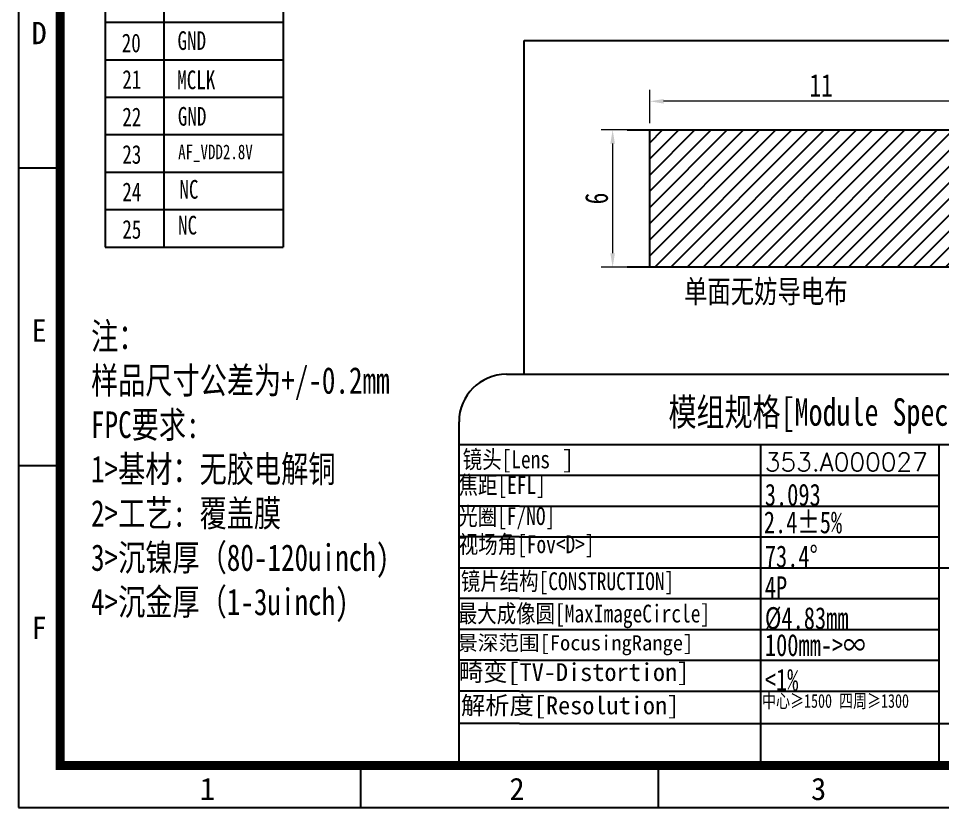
# Model space of a CAD drawing. Extents: x 358 to 466, y 264 to 340.
# Drawn here: x 357.9 to 398.37, y 263.83 to 298.36 of the extents above; entities that cross this region are included whole.
import ezdxf
from ezdxf.enums import TextEntityAlignment as Align

# ---------------------------------------------------------------- set-up
doc = ezdxf.new("R2010")
doc.units = 0
doc.header["$LTSCALE"] = 23.1
doc.header["$MEASUREMENT"] = 0
doc.linetypes.add('JIS_02_0.7', pattern=[1.35, 0.75, -0.6])
doc.layers.get('0').update_dxf_attribs({"linetype": 'CONTINUOUS'})
doc.layers.get('Defpoints').update_dxf_attribs({"linetype": 'CONTINUOUS'})
doc.layers.add('3_SOLID_GEOM', color=7, linetype='CONTINUOUS')
doc.layers.add('OUTLINE', color=7, linetype='CONTINUOUS')
doc.layers.add('粗实线层', color=7, linetype='CONTINUOUS', lineweight=18)
doc.styles.add('style1', font='NSimSun.ttf')
doc.styles.add('TEXTSTYLE_1', font='txt', dxfattribs={"width": 0.75})
doc.styles.add('宋体', font='txt', dxfattribs={"width": 0.75})
doc.styles.add('样式 1', font='SimSun.ttf', dxfattribs={"width": 0.75})
doc.dimstyles.new('ISO-25$0', dxfattribs={"dimscale": 0, "dimtxt": 1, "dimasz": 0.6, "dimexe": 0.5, "dimexo": 0.3, "dimgap": 0.2, "dimtad": 1, "dimrnd": 0.0005, "dimdsep": 46, "dimtxsty": '样式 1', "dimcen": 2.5, "dimclrd": 3, "dimclre": 3, "dimclrt": 3, "dimazin": 0, "dimtfac": 1, "dimtmove": 0, "dimatfit": 3, "dimfxl": 0, "dimlwd": 9, "dimlwe": 9, "dimarcsym": 0})

# ---------------------------------------------------------------- blocks, each defined once
blk = doc.blocks.new('*D34')
at = {"layer": '3_SOLID_GEOM', "color": 3, "lineweight": 9}
for p, q in [((385.552, 293.781), (385.552, 295.233)), ((400.552, 293.111), (400.552, 295.233)), ((399.952, 294.733), (386.152, 294.733))]:
    blk.add_line(p, q, dxfattribs=at)
at = {"layer": '3_SOLID_GEOM', "color": 3}
for points in [[(386.152, 294.833), (386.152, 294.633), (385.552, 294.733)], [(399.952, 294.833), (399.952, 294.633), (400.552, 294.733)]]:
    blk.add_solid(points, dxfattribs=at)
at = {"layer": 'Defpoints', "color": 0}
for p in [(385.552, 294.733), (385.552, 293.481), (400.552, 292.811)]:
    blk.add_point(p, dxfattribs=at)
at = {"layer": '3_SOLID_GEOM', "color": 3, "insert": (393.052, 295.433), "char_height": 1, "attachment_point": 5, "style": '样式 1'}
blk.add_mtext('11', dxfattribs=at)
blk = doc.blocks.new('*D35')
at = {"layer": '3_SOLID_GEOM', "color": 3, "lineweight": 9}
for p, q in [((390.38, 293.481), (383.422, 293.481)), ((383.922, 292.881), (383.922, 288.081)), ((391.045, 287.481), (383.422, 287.481))]:
    blk.add_line(p, q, dxfattribs=at)
at = {"layer": '3_SOLID_GEOM', "color": 3}
for points in [[(383.822, 292.881), (384.022, 292.881), (383.922, 293.481)], [(383.822, 288.081), (384.022, 288.081), (383.922, 287.481)]]:
    blk.add_solid(points, dxfattribs=at)
at = {"layer": 'Defpoints', "color": 0}
for p in [(390.68, 293.481), (383.922, 287.481), (391.345, 287.481)]:
    blk.add_point(p, dxfattribs=at)
at = {"layer": '3_SOLID_GEOM', "color": 3, "insert": (383.222, 290.481), "char_height": 1, "attachment_point": 5, "rotation": 90, "style": '样式 1'}
blk.add_mtext('6', dxfattribs=at)

msp = doc.modelspace()

# ---------------------------------------------------------------- hatches: boundary and pattern name
at = {"layer": '3_SOLID_GEOM'}
h = msp.add_hatch(dxfattribs=at)
h.set_pattern_fill('ANSI31', color=256, scale=4, style=0)
h.paths.add_polyline_path([(400.552, 293.481), (385.552, 293.481), (385.552, 287.481), (400.552, 287.481)])

# ---------------------------------------------------------------- linework, layer by layer
at = {"color": 0, "linetype": 'Continuous'}
for p, q in [((357.905, 339.536), (357.905, 263.833)), ((357.905, 291.817), (359.859, 291.817)), ((357.905, 278.8), (359.859, 278.8)), ((372.892, 263.83), (372.892, 265.67)), ((357.905, 263.833), (466.079, 263.831))]:
    msp.add_line(p, q, dxfattribs=at)
for p, q in [((361.703, 329.358), (361.703, 288.354)), ((364.268, 329.358), (364.268, 288.354)), ((369.5, 329.358), (369.5, 288.354)), ((361.703, 298.195), (369.5, 298.195)), ((361.703, 296.555), (369.5, 296.555)), ((361.703, 294.915), (369.5, 294.915)), ((361.703, 294.915), (369.5, 294.915)), ((361.703, 293.275), (369.5, 293.275)), ((361.703, 293.275), (369.5, 293.275)), ((361.703, 291.635), (369.5, 291.635)), ((361.703, 291.635), (369.5, 291.635)), ((361.703, 290.201), (361.703, 288.354)), ((361.703, 289.995), (369.5, 289.995)), ((361.703, 288.354), (369.5, 288.354)), ((361.703, 288.354), (369.5, 288.354)), ((385.926, 264.751), (385.926, 265.67))]:
    msp.add_line(p, q)
at = {"linetype": 'Continuous'}
msp.add_line((385.926, 263.832), (385.926, 265.67), dxfattribs=at)
at = {"layer": '3_SOLID_GEOM'}
for p, q in [((380.041, 282.787), (380.041, 297.391)), ((380.041, 297.391), (406.471, 297.391)), ((384.552, 293.481), (400.552, 293.481)), ((385.552, 287.481), (385.552, 293.481)), ((400.552, 287.481), (384.552, 287.481)), ((390.395, 279.721), (390.395, 267.505)), ((398.205, 279.721), (398.205, 269.91)), ((398.205, 279.721), (398.205, 269.91)), ((398.205, 279.721), (398.205, 267.505)), ((379.846, 277.022), (377.194, 277.022)), ((390.395, 276.952), (390.395, 265.67)), ((398.205, 276.952), (398.205, 265.67)), ((379.846, 275.672), (377.194, 275.672)), ((379.846, 272.973), (377.194, 272.973)), ((379.846, 271.623), (377.194, 271.623)), ((379.846, 270.274), (377.194, 270.274)), ((379.846, 268.924), (377.194, 268.924)), ((379.846, 267.505), (377.194, 267.505)), ((379.846, 267.505), (417.012, 267.505))]:
    msp.add_line(p, q, dxfattribs=at)
at = {"layer": '3_SOLID_GEOM', "color": 0}
for p, q in [((379.271, 282.787), (417.219, 282.787)), ((377.194, 280.711), (377.194, 267.505)), ((377.194, 279.721), (417.012, 279.721)), ((377.194, 278.371), (398.205, 278.371)), ((377.194, 277.942), (377.194, 265.67)), ((379.846, 277.022), (398.205, 277.022)), ((379.846, 275.672), (398.205, 275.672)), ((377.194, 274.323), (417.012, 274.323)), ((379.846, 274.323), (398.205, 274.323)), ((379.846, 272.973), (398.205, 272.973)), ((379.846, 271.623), (398.205, 271.623)), ((379.846, 270.274), (398.205, 270.274)), ((379.846, 268.924), (398.205, 268.924)), ((375.359, 265.67), (417.219, 265.67))]:
    msp.add_line(p, q, dxfattribs=at)
msp.add_arc((379.271, 280.711), 2.076, 90, 180, dxfattribs=at)
at = {"layer": 'OUTLINE', "const_width": 0.4}
msp.add_lwpolyline([(359.731, 337.582), (359.731, 265.67), (464.259, 265.67), (464.259, 337.582), (359.731, 337.582)], dxfattribs=at)
at = {"layer": '粗实线层', "lineweight": -3}
msp.add_line((361.703, 317.798), (361.703, 288.354), dxfattribs=at)

# ---------------------------------------------------------------- texts
at = {"color": 0, "linetype": 'Continuous', "style": 'TEXTSTYLE_1'}
for s, p in [('D', (358.478, 297.234)), ('E', (358.478, 284.217)), ('F', (358.478, 271.199)), ('1', (365.846, 264.155)), ('2', (379.403, 264.155))]:
    msp.add_text(s, height=0.976, dxfattribs=at).set_placement(p)
at = {"style": '宋体', "width": 0.75}
msp.add_text('GND', height=0.8183, dxfattribs=at).set_placement((364.869, 296.982))
for s, p in [('20', (362.842, 297.287)), ('21', (362.867, 295.691)), ('22', (362.867, 294.051)), ('23', (362.867, 292.411)), ('24', (362.867, 290.771)), ('25', (362.867, 289.131))]:
    msp.add_text(s, height=0.8183, dxfattribs=at).set_placement(p, align=Align.MIDDLE_CENTER)
at = {"linetype": 'Continuous', "style": 'TEXTSTYLE_1'}
msp.add_text('3', height=0.976, dxfattribs=at).set_placement((392.611, 264.155))
at = {"attachment_point": 1, "style": '宋体'}
for s, insert, char_height, width in [('MCLK', (364.854, 296.083), 0.8183, 4.27168), ('GND', (364.882, 294.486), 0.8183, 4.27168), ('AF_VDD2.8V', (364.897, 292.841), 0.64, 5.77266), ('NC', (364.95, 291.291), 0.8183, 4.27168), ('NC', (364.89, 289.723), 0.8183, 4.27168)]:
    msp.add_mtext(s, dxfattribs=dict(at, insert=insert, char_height=char_height, width=width))
at = {"color": 0, "linetype": 'JIS_02_0.7', "ltscale": 0.0001, "insert": (361.082, 285.04), "char_height": 1.1628, "width": 18.40981, "attachment_point": 1, "style": '宋体'}
msp.add_mtext('{\\fNSimSun|b0|i0|c134|p49;\\C1;注：\\Ftxt|c134;\\P\\fNSimSun|b0|i0|c134|p49;样品尺寸公差为\\Ftxt|c134;+/-0.2mm\\PFPC\\fNSimSun|b0|i0|c134|p49;要求\\Ftxt|c134;:\\P\\C2;1>\\fNSimSun|b0|i0|c134|p49;基材：无胶电解铜\\Ftxt|c134;\\P2>\\fNSimSun|b0|i0|c134|p49;工艺\\Ftxt|c134;: \\fNSimSun|b0|i0|c134|p49;覆盖膜\\Ftxt|c134;\\P3>\\fNSimSun|b0|i0|c134|p49;沉镍厚（\\Ftxt|c134;80-120uinch)\\P4>\\fNSimSun|b0|i0|c134|p49;沉金厚（\\Ftxt|c134;1-3uinch)}', dxfattribs=at)
at = {"color": 0, "linetype": 'Continuous', "attachment_point": 1}
for s, insert, char_height, width, style in [('{\\fSimSun|b0|i0|c134|p2;\\H1.1242x;\\C256;模组规格\\Ftxt|c134;[Module Specification] \\H0.99996x; \\H0.88949x; }', (386.368, 281.737), 1.067382, 43.81172, '宋体'), ('{\\fSimSun|b0|i0|c134|p2;\\H1.4615x;\\W0.8;\\C256;镜头\\Ftxt|c134;[Lens\\fKaiTi_GB2312|b0|i0|c134|p49;\\W1; ] \\H0.6842x;  }', (377.356, 279.454), 0.533691, 8.48107, 'style1'), ('{\\fSimSun|b0|i0|c134|p2;\\H1.4615x;\\W0.8;\\C256;焦距\\Ftxt|c134;[EFL]\\fKaiTi_GB2312|b0|i0|c134|p49;\\W1; \\H1.2308x; \\H0.55593x;  }', (377.173, 278.332), 0.533691, 6.74965, 'style1'), ('{\\fSimSun|b0|i0|c134|p2;\\H1.4615x;\\W0.8;\\C256;光圈\\Ftxt|c134;[F/NO]\\fKaiTi_GB2312|b0|i0|c134|p49;\\H1.2308x;\\W1;  \\H0.55593x;  }', (377.162, 276.971), 0.533691, 7.15547, 'style1'), ('{\\fSimSun|b0|i0|c134|p2;\\H1.4615x;\\W0.8;\\C256;视场角\\Ftxt|c134;[Fov<D>]\\fKaiTi_GB2312|b0|i0|c134|p49;\\W1; \\H0.68422x;   }', (377.184, 275.739), 0.533691, 9.27021, 'style1'), ('{\\fSimSun|b0|i0|c134|p2;\\H1.4615x;\\W0.8;\\C256;镜片结构\\Ftxt|c134;[CONSTRUCTION]\\fKaiTi_GB2312|b0|i0|c134|p49;\\H1.2308x;\\W1;  \\H0.55591x;  }', (377.274, 274.122), 0.533691, 17.77834, 'style1'), ('{\\fSimSun|b0|i0|c134|p2;\\H1.4615x;\\W0.8;\\C256;最大成像圆\\Ftxt|c134;[MaxImageCircle]\\fKaiTi_GB2312|b0|i0|c134|p49;\\W1; \\H0.6842x;   }', (377.143, 272.708), 0.533691, 14.35241, 'style1'), ('{\\fSimSun|b0|i0|c134|p2;\\H1.3018x;\\C256;景深范围\\Ftxt|c134;[FocusingRange]\\fKaiTi_GB2312|b0|i0|c134|p49;\\H0.7682x;   }', (377.119, 271.365), 0.507006, 16.88558, 'style1'), ('{\\fSimSun|b0|i0|c134|p2;\\H1.4615x;\\C256;畸变\\Ftxt|c134;[TV-Distortion]\\fKaiTi_GB2312|b0|i0|c134|p49; \\H0.6842x;  }', (377.19, 270.146), 0.533691, 13.62414, 'style1')]:
    msp.add_mtext(s, dxfattribs=dict(at, insert=insert, char_height=char_height, width=width, style=style))
at = {"linetype": 'Continuous', "attachment_point": 1}
for s, insert, char_height, width, style in [('\\A1;{\\Ftxt,bigfont|c134;\\H1.499x;\\W1;\\C0;353.A000027\\fNSimSun|b0|i0|c134|p49;\\H1.25x;\\C256;\\P\\A0;\\Ftxt|c134;\\H0.96x;\\W0.75; \\H0.55593x;  }', (390.586, 279.347), 0.53369, 7.82264, '宋体'), ('{\\H1.7988x;3.093}', (390.586, 277.998), 0.53369, 7.82264, '宋体'), ('2.4±5% {\\fKaiTi_GB2312|b0|i0|c134|p49;  }', (390.543, 276.791), 0.96, 7.82264, '宋体'), ('73.4%%D{\\fKaiTi_GB2312|b0|i0|c134|p49;   }', (390.586, 275.299), 0.96, 7.82264, '宋体'), ('{\\H1.7988x;4P\\fKaiTi_GB2312|b0|i0|c134|p49;\\H0.55593x;  }', (390.586, 273.949), 0.53369, 7.82264, '宋体'), ('%%C4.83mm ', (390.586, 272.599), 0.96, 7.82264, '宋体'), ('{\\H1.7988x;100mm->∞ }  ', (390.589, 271.419), 0.53369, 7.82264, '宋体'), ('{\\H1.7988x;<1% \\fKaiTi_GB2312|b0|i0|c134|p49;\\H0.55593x; }', (390.586, 269.9), 0.53369, 7.82264, '宋体'), ('{\\fSimSun|b0|i0|c134|p2;\\H1.3x;解析度\\Ftxt|c134;[Resolution]\\fKaiTi_GB2312|b0|i0|c134|p49; \\H0.76923x; }', (377.279, 268.689), 0.6, 11.23788, 'style1'), ('{\\fSimSun|b0|i0|c134|p2;\\H0.625x;中心≥\\Ftxt|c134;1500 \\fSimSun|b0|i0|c134|p2;四周≥\\Ftxt|c134;1300}  ', (390.464, 268.795), 0.96, 9.54772, '宋体')]:
    msp.add_mtext(s, dxfattribs=dict(at, insert=insert, char_height=char_height, width=width, style=style))
at = {"layer": '3_SOLID_GEOM', "insert": (387.048, 286.912), "char_height": 1, "width": 10.85635, "attachment_point": 1, "style": '宋体'}
msp.add_mtext('{\\fSimSun|b0|i0|c134|p2;单面无妨导电布}', dxfattribs=at)

# ---------------------------------------------------------------- dimensions: what is measured, and where the dimension line sits
at = {"layer": '3_SOLID_GEOM'}
dim = msp.add_linear_dim(base=(385.552, 294.733), p1=(400.552, 292.811), p2=(385.552, 293.481), text='11', dimstyle='ISO-25$0', override={"dimscale": 1}, dxfattribs=at)
dim.commit()
dim.dimension.update_dxf_attribs({"geometry": '*D34', "text_midpoint": (393.052, 294.733), "dimtype": 160})
dim = msp.add_linear_dim(base=(383.922, 287.481), p1=(390.68, 293.481), p2=(391.345, 287.481), angle=90, dimstyle='ISO-25$0', override={"dimscale": 1}, dxfattribs=at)
dim.commit()
dim.dimension.update_dxf_attribs({"geometry": '*D35', "text_midpoint": (383.222, 290.481)})

doc.saveas('drawing.dxf')
